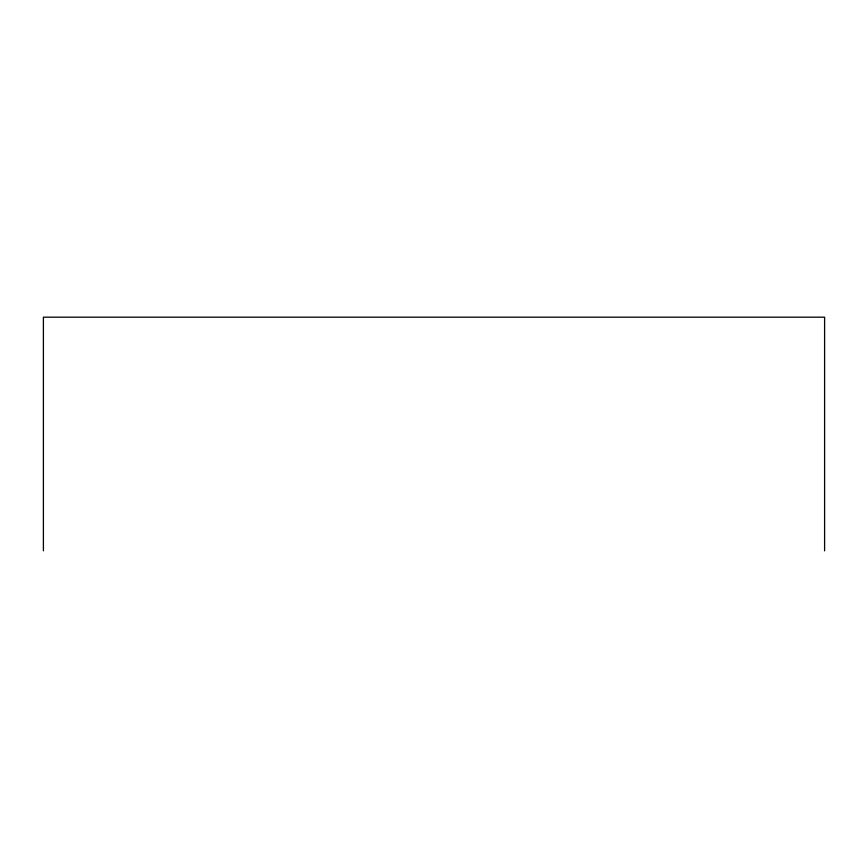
<?xml version="1.0" encoding="UTF-8"?>
<svg xmlns="http://www.w3.org/2000/svg" width="868" height="868" viewBox="0 0 868 868"><rect width="100%" height="100%" fill="white"/><g stroke="black" fill="none" stroke-linecap="round" stroke-linejoin="round"><path stroke-width="1.3" d="M824.6 550.822L824.6 317.178L43.4 317.178L43.4 550.822"/></g></svg>
